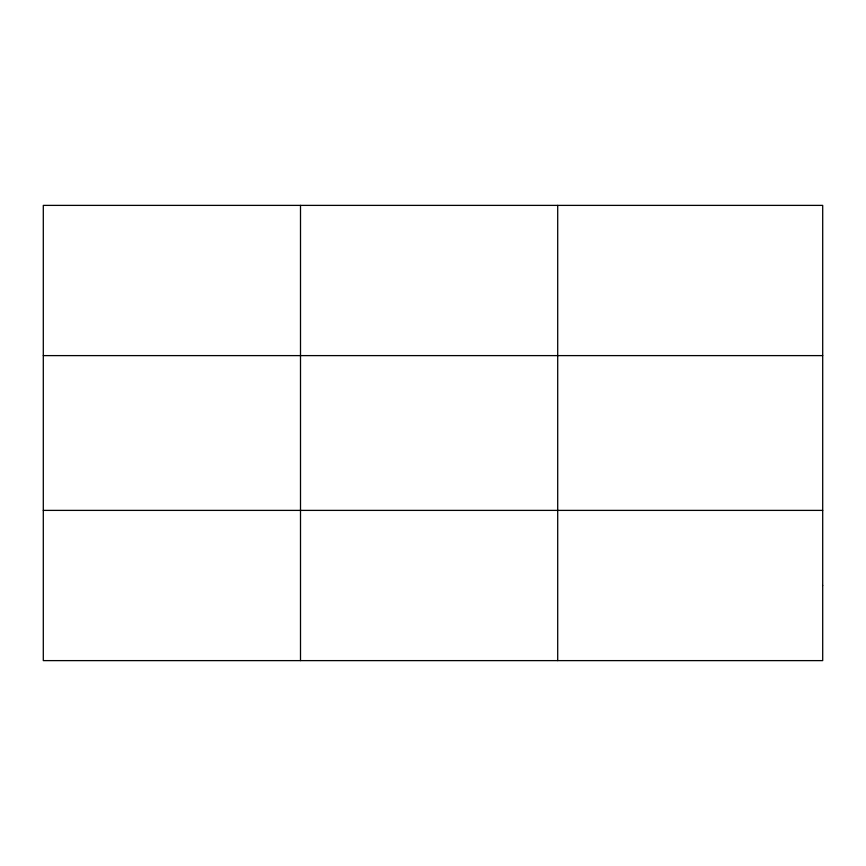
<?xml version="1.0" encoding="UTF-8"?>
<svg xmlns="http://www.w3.org/2000/svg" width="866" height="866" viewBox="0 0 866 866"><rect width="100%" height="100%" fill="white"/><g stroke="black" fill="none" stroke-linecap="round" stroke-linejoin="round"><path stroke-width="1.3" d="M300.502 660.617L300.502 205.383M557.704 660.617L557.704 205.383M43.3 355.612L822.7 355.612M43.3 510.388L822.7 510.388M822.7 585.503L822.7 660.617L43.3 660.617L43.3 205.383L822.7 205.383L822.7 585.503"/></g></svg>
